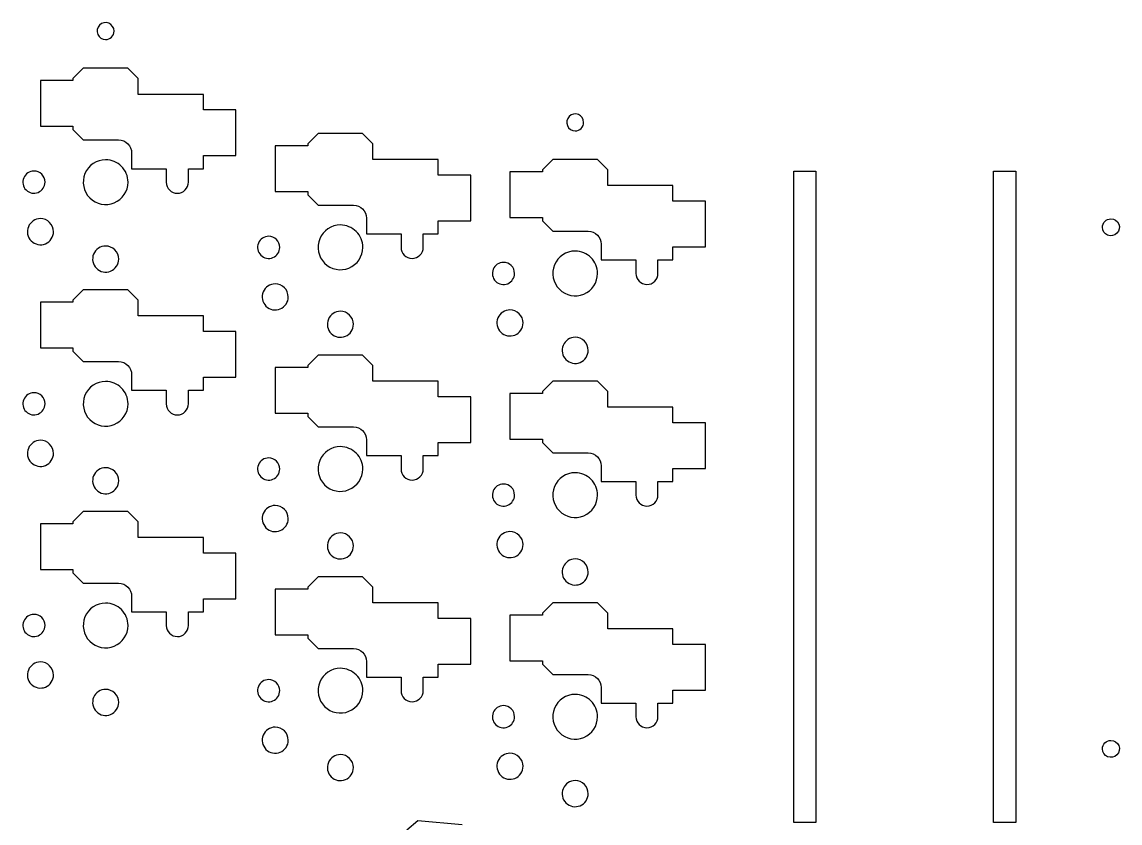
# Model space of a CAD drawing. Header units: millimetres. Extents: x 1 to 145, y 8 to 100.
# Drawn here: x 60.9 to 145.1, y 39 to 100.5 of the extents above; entities that cross this region are included whole.
import ezdxf

# ---------------------------------------------------------------- set-up
doc = ezdxf.new("R2010")
doc.units = ezdxf.units.MM
doc.layers.add('Layer_1', color=7, linetype='CONTINUOUS')

msp = doc.modelspace()

# ---------------------------------------------------------------- linework, layer by layer
at = {"layer": 'Layer_1', "color": 7}
for p, q in [((67.952018, 99.76048), (67.952018, 99.76048)), ((65.593492, 96.910387), (64.800776, 96.117677)), ((69.007754, 96.910387), (65.593492, 96.910387)), ((69.80047, 96.117677), (69.007754, 96.910387)), ((64.800776, 96.117677), (64.800776, 95.959027)), ((69.80047, 94.910507), (69.80047, 96.117677)), ((64.800776, 95.959027), (62.30067, 95.959027)), ((62.30067, 95.959027), (62.30067, 92.459497)), ((74.800682, 94.910507), (69.80047, 94.910507)), ((74.800682, 93.709037), (74.800682, 94.910507)), ((77.300788, 93.709037), (74.800682, 93.709037)), ((77.300788, 90.208987), (77.300788, 93.709037)), ((103.957099, 92.76051), (103.957099, 92.76051)), ((62.30067, 92.459497), (64.800776, 92.459497)), ((64.800776, 92.459497), (64.800776, 92.203187)), ((64.800776, 92.203187), (65.593492, 91.410467)), ((83.593492, 91.910387), (82.800776, 91.117677)), ((87.007754, 91.910387), (83.593492, 91.910387)), ((87.80047, 91.117677), (87.007754, 91.910387)), ((65.593492, 91.410467), (68.30082, 91.410467)), ((82.800776, 90.959027), (80.30067, 90.959027)), ((80.30067, 90.959027), (80.30067, 87.459497)), ((82.800776, 91.117677), (82.800776, 90.959027)), ((87.80047, 89.910507), (87.80047, 91.117677)), ((69.300759, 90.408457), (69.300759, 89.209047)), ((74.800682, 89.209047), (74.800682, 90.208987)), ((74.800682, 90.208987), (77.300788, 90.208987)), ((67.307298, 89.889927), (67.307298, 89.889927)), ((92.800682, 89.910507), (87.80047, 89.910507)), ((92.800682, 88.709037), (92.800682, 89.910507)), ((101.593492, 89.910387), (100.800776, 89.117677)), ((105.007754, 89.910387), (101.593492, 89.910387)), ((105.80047, 89.117677), (105.007754, 89.910387)), ((61.807298, 89.024927), (61.807298, 89.024927)), ((69.300759, 89.209047), (71.957445, 89.209047)), ((71.957445, 89.209047), (71.957445, 88.175007)), ((73.657083, 88.196707), (73.657083, 89.209047)), ((73.657083, 89.209047), (74.800682, 89.209047)), ((95.300788, 88.709037), (92.800682, 88.709037)), ((95.300788, 85.208987), (95.300788, 88.709037)), ((100.800776, 88.959027), (98.30067, 88.959027)), ((98.30067, 88.959027), (98.30067, 85.459497)), ((100.800776, 89.117677), (100.800776, 88.959027)), ((105.80047, 87.910507), (105.80047, 89.117677)), ((120.0681, 89.01848), (121.768104, 89.01848)), ((120.0681, 39.058481), (120.0681, 89.01848)), ((121.768104, 89.01848), (121.768104, 39.058481)), ((135.38409, 89.01848), (137.084094, 89.01848)), ((135.38409, 39.058481), (135.38409, 89.01848)), ((137.084094, 89.01848), (137.084094, 39.058481)), ((73.657083, 88.196197), (73.657083, 88.196707)), ((73.657083, 88.195677), (73.657083, 88.196197)), ((73.657083, 88.195157), (73.657083, 88.195677)), ((73.657083, 88.194647), (73.657083, 88.195157)), ((73.657083, 88.194127), (73.657083, 88.194647)), ((73.657083, 88.193607), (73.657083, 88.194127)), ((73.657083, 88.193097), (73.657083, 88.193607)), ((73.657083, 88.192577), (73.657083, 88.193097)), ((73.657083, 88.192057), (73.657083, 88.192577)), ((73.657083, 88.191537), (73.657083, 88.192057)), ((73.657083, 88.191027), (73.657083, 88.191537)), ((73.657083, 88.190507), (73.657083, 88.191027)), ((73.657083, 88.189987), (73.657083, 88.190507)), ((73.657083, 88.189477), (73.657083, 88.189987)), ((73.657083, 88.188957), (73.657083, 88.189477)), ((73.657083, 88.188437), (73.657083, 88.188957)), ((73.657083, 88.187927), (73.657083, 88.188437)), ((73.657083, 88.187407), (73.657083, 88.187927)), ((73.657083, 88.186887), (73.657083, 88.187407)), ((73.657083, 88.186377), (73.657083, 88.186887)), ((73.657083, 88.185857), (73.657083, 88.186377)), ((73.657083, 88.185337), (73.657083, 88.185857)), ((73.657083, 88.184827), (73.657083, 88.185337)), ((73.657083, 88.184307), (73.657083, 88.184827)), ((73.657083, 88.183787), (73.657083, 88.184307)), ((73.657083, 88.183277), (73.657083, 88.183787)), ((73.657083, 88.182757), (73.657083, 88.183277)), ((73.657083, 88.182237), (73.657083, 88.182757)), ((73.657083, 88.181727), (73.657083, 88.182237)), ((73.657083, 88.181207), (73.657083, 88.181727)), ((73.657083, 88.180687), (73.657083, 88.181207)), ((73.657083, 88.180177), (73.657083, 88.180687)), ((73.657083, 88.179657), (73.657083, 88.180177)), ((73.657083, 88.179137), (73.657083, 88.179657)), ((73.657083, 88.178627), (73.657083, 88.179137)), ((73.657083, 88.178107), (73.657083, 88.178627)), ((73.657083, 88.177587), (73.657083, 88.178107)), ((73.657083, 88.177077), (73.657083, 88.177587)), ((73.657083, 88.176557), (73.657083, 88.177077)), ((73.657083, 88.176037), (73.657083, 88.176557)), ((73.657083, 88.175527), (73.657083, 88.176037)), ((73.657083, 88.175007), (73.657083, 88.175527)), ((110.800682, 87.910507), (105.80047, 87.910507)), ((110.800682, 86.709037), (110.800682, 87.910507)), ((80.30067, 87.459497), (82.800776, 87.459497)), ((82.800776, 87.459497), (82.800776, 87.203187)), ((82.800776, 87.203187), (83.593492, 86.410467)), ((83.593492, 86.410467), (86.30082, 86.410467)), ((113.300788, 86.709037), (110.800682, 86.709037)), ((113.300788, 83.208987), (113.300788, 86.709037)), ((62.307298, 85.374927), (62.307298, 85.374927)), ((87.300759, 85.408457), (87.300759, 84.209047)), ((92.800682, 84.209047), (92.800682, 85.208987)), ((92.800682, 85.208987), (95.300788, 85.208987)), ((98.30067, 85.459497), (100.800776, 85.459497)), ((100.800776, 85.459497), (100.800776, 85.203187)), ((100.800776, 85.203187), (101.593492, 84.410467)), ((144.382016, 85.3605), (144.382016, 85.3605)), ((85.307298, 84.889927), (85.307298, 84.889927)), ((87.300759, 84.209047), (89.957445, 84.209047)), ((89.957445, 84.209047), (89.957445, 83.175007)), ((91.657083, 83.196707), (91.657083, 84.209047)), ((91.657083, 84.209047), (92.800682, 84.209047)), ((101.593492, 84.410467), (104.30082, 84.410467)), ((79.807298, 84.024927), (79.807298, 84.024927)), ((105.300759, 83.408457), (105.300759, 82.209047)), ((67.307298, 83.274937), (67.307298, 83.274937)), ((91.657083, 83.196197), (91.657083, 83.196707)), ((91.657083, 83.195677), (91.657083, 83.196197)), ((91.657083, 83.195157), (91.657083, 83.195677)), ((91.657083, 83.194647), (91.657083, 83.195157)), ((91.657083, 83.194127), (91.657083, 83.194647)), ((91.657083, 83.193607), (91.657083, 83.194127)), ((91.657083, 83.193097), (91.657083, 83.193607)), ((91.657083, 83.192577), (91.657083, 83.193097)), ((91.657083, 83.192057), (91.657083, 83.192577)), ((91.657083, 83.191537), (91.657083, 83.192057)), ((91.657083, 83.191027), (91.657083, 83.191537)), ((91.657083, 83.190507), (91.657083, 83.191027)), ((91.657083, 83.189987), (91.657083, 83.190507)), ((91.657083, 83.189477), (91.657083, 83.189987)), ((91.657083, 83.188957), (91.657083, 83.189477)), ((91.657083, 83.188437), (91.657083, 83.188957)), ((91.657083, 83.187927), (91.657083, 83.188437)), ((91.657083, 83.187407), (91.657083, 83.187927)), ((91.657083, 83.186887), (91.657083, 83.187407)), ((91.657083, 83.186377), (91.657083, 83.186887)), ((91.657083, 83.185857), (91.657083, 83.186377)), ((91.657083, 83.185337), (91.657083, 83.185857)), ((91.657083, 83.184827), (91.657083, 83.185337)), ((91.657083, 83.184307), (91.657083, 83.184827)), ((91.657083, 83.183787), (91.657083, 83.184307)), ((91.657083, 83.183277), (91.657083, 83.183787)), ((91.657083, 83.182757), (91.657083, 83.183277)), ((91.657083, 83.182237), (91.657083, 83.182757)), ((91.657083, 83.181727), (91.657083, 83.182237)), ((91.657083, 83.181207), (91.657083, 83.181727)), ((91.657083, 83.180687), (91.657083, 83.181207)), ((91.657083, 83.180177), (91.657083, 83.180687)), ((91.657083, 83.179657), (91.657083, 83.180177)), ((91.657083, 83.179137), (91.657083, 83.179657)), ((91.657083, 83.178627), (91.657083, 83.179137)), ((91.657083, 83.178107), (91.657083, 83.178627)), ((91.657083, 83.177587), (91.657083, 83.178107)), ((91.657083, 83.177077), (91.657083, 83.177587)), ((91.657083, 83.176557), (91.657083, 83.177077)), ((91.657083, 83.176037), (91.657083, 83.176557)), ((91.657083, 83.175527), (91.657083, 83.176037)), ((91.657083, 83.175007), (91.657083, 83.175527)), ((103.307298, 82.889927), (103.307298, 82.889927)), ((110.800682, 82.209047), (110.800682, 83.208987)), ((110.800682, 83.208987), (113.300788, 83.208987)), ((97.807298, 82.024927), (97.807298, 82.024927)), ((105.300759, 82.209047), (107.957445, 82.209047)), ((107.957445, 82.209047), (107.957445, 81.175007)), ((109.657083, 81.196707), (109.657083, 82.209047)), ((109.657083, 82.209047), (110.800682, 82.209047)), ((109.657083, 81.196197), (109.657083, 81.196707)), ((109.657083, 81.195677), (109.657083, 81.196197)), ((109.657083, 81.195157), (109.657083, 81.195677)), ((109.657083, 81.194647), (109.657083, 81.195157)), ((109.657083, 81.194127), (109.657083, 81.194647)), ((109.657083, 81.193607), (109.657083, 81.194127)), ((109.657083, 81.193097), (109.657083, 81.193607)), ((109.657083, 81.192577), (109.657083, 81.193097)), ((109.657083, 81.192057), (109.657083, 81.192577)), ((109.657083, 81.191537), (109.657083, 81.192057)), ((109.657083, 81.191027), (109.657083, 81.191537)), ((109.657083, 81.190507), (109.657083, 81.191027)), ((109.657083, 81.189987), (109.657083, 81.190507)), ((109.657083, 81.189477), (109.657083, 81.189987)), ((109.657083, 81.188957), (109.657083, 81.189477)), ((109.657083, 81.188437), (109.657083, 81.188957)), ((109.657083, 81.187927), (109.657083, 81.188437)), ((109.657083, 81.187407), (109.657083, 81.187927)), ((109.657083, 81.186887), (109.657083, 81.187407)), ((109.657083, 81.186377), (109.657083, 81.186887)), ((109.657083, 81.185857), (109.657083, 81.186377)), ((109.657083, 81.185337), (109.657083, 81.185857)), ((109.657083, 81.184827), (109.657083, 81.185337)), ((109.657083, 81.184307), (109.657083, 81.184827)), ((109.657083, 81.183787), (109.657083, 81.184307)), ((109.657083, 81.183277), (109.657083, 81.183787)), ((109.657083, 81.182757), (109.657083, 81.183277)), ((109.657083, 81.182237), (109.657083, 81.182757)), ((109.657083, 81.181727), (109.657083, 81.182237)), ((109.657083, 81.181207), (109.657083, 81.181727)), ((109.657083, 81.180687), (109.657083, 81.181207)), ((109.657083, 81.180177), (109.657083, 81.180687)), ((109.657083, 81.179657), (109.657083, 81.180177)), ((109.657083, 81.179137), (109.657083, 81.179657)), ((109.657083, 81.178627), (109.657083, 81.179137)), ((109.657083, 81.178107), (109.657083, 81.178627)), ((109.657083, 81.177587), (109.657083, 81.178107)), ((109.657083, 81.177077), (109.657083, 81.177587)), ((109.657083, 81.176557), (109.657083, 81.177077)), ((109.657083, 81.176037), (109.657083, 81.176557)), ((109.657083, 81.175527), (109.657083, 81.176037)), ((109.657083, 81.175007), (109.657083, 81.175527)), ((80.307298, 80.374927), (80.307298, 80.374927)), ((65.593492, 79.910387), (64.800776, 79.117677)), ((69.007754, 79.910387), (65.593492, 79.910387)), ((69.80047, 79.117677), (69.007754, 79.910387)), ((64.800776, 78.959027), (62.30067, 78.959027)), ((62.30067, 78.959027), (62.30067, 75.459497)), ((64.800776, 79.117677), (64.800776, 78.959027)), ((69.80047, 77.910507), (69.80047, 79.117677)), ((98.307298, 78.374927), (98.307298, 78.374927)), ((74.800682, 77.910507), (69.80047, 77.910507)), ((74.800682, 76.709037), (74.800682, 77.910507)), ((85.307298, 78.274937), (85.307298, 78.274937)), ((77.300788, 76.709037), (74.800682, 76.709037)), ((77.300788, 73.208987), (77.300788, 76.709037)), ((103.307298, 76.274937), (103.307298, 76.274937)), ((62.30067, 75.459497), (64.800776, 75.459497)), ((64.800776, 75.459497), (64.800776, 75.203187)), ((64.800776, 75.203187), (65.593492, 74.410467)), ((65.593492, 74.410467), (68.30082, 74.410467)), ((83.593492, 74.910387), (82.800776, 74.117677)), ((82.800776, 74.117677), (82.800776, 73.959027)), ((87.007754, 74.910387), (83.593492, 74.910387)), ((87.80047, 74.117677), (87.007754, 74.910387)), ((87.80047, 72.910507), (87.80047, 74.117677)), ((69.300759, 73.408457), (69.300759, 72.209047)), ((82.800776, 73.959027), (80.30067, 73.959027)), ((80.30067, 73.959027), (80.30067, 70.459497)), ((67.307298, 72.889927), (67.307298, 72.889927)), ((74.800682, 72.209047), (74.800682, 73.208987)), ((74.800682, 73.208987), (77.300788, 73.208987)), ((92.800682, 72.910507), (87.80047, 72.910507)), ((92.800682, 71.709037), (92.800682, 72.910507)), ((101.593492, 72.910387), (100.800776, 72.117677)), ((105.007754, 72.910387), (101.593492, 72.910387)), ((105.80047, 72.117677), (105.007754, 72.910387)), ((61.807298, 72.024927), (61.807298, 72.024927)), ((69.300759, 72.209047), (71.957445, 72.209047)), ((71.957445, 72.209047), (71.957445, 71.175007)), ((73.657083, 71.196707), (73.657083, 72.209047)), ((73.657083, 72.209047), (74.800682, 72.209047)), ((95.300788, 71.709037), (92.800682, 71.709037)), ((95.300788, 68.208987), (95.300788, 71.709037)), ((100.800776, 71.959027), (98.30067, 71.959027)), ((98.30067, 71.959027), (98.30067, 68.459497)), ((100.800776, 72.117677), (100.800776, 71.959027)), ((105.80047, 70.910507), (105.80047, 72.117677)), ((73.657083, 71.196197), (73.657083, 71.196707)), ((73.657083, 71.195677), (73.657083, 71.196197)), ((73.657083, 71.195157), (73.657083, 71.195677)), ((73.657083, 71.194647), (73.657083, 71.195157)), ((73.657083, 71.194127), (73.657083, 71.194647)), ((73.657083, 71.193607), (73.657083, 71.194127)), ((73.657083, 71.193097), (73.657083, 71.193607)), ((73.657083, 71.192577), (73.657083, 71.193097)), ((73.657083, 71.192057), (73.657083, 71.192577)), ((73.657083, 71.191537), (73.657083, 71.192057)), ((73.657083, 71.191027), (73.657083, 71.191537)), ((73.657083, 71.190507), (73.657083, 71.191027)), ((73.657083, 71.189987), (73.657083, 71.190507)), ((73.657083, 71.189477), (73.657083, 71.189987)), ((73.657083, 71.188957), (73.657083, 71.189477)), ((73.657083, 71.188437), (73.657083, 71.188957)), ((73.657083, 71.187927), (73.657083, 71.188437)), ((73.657083, 71.187407), (73.657083, 71.187927)), ((73.657083, 71.186887), (73.657083, 71.187407)), ((73.657083, 71.186377), (73.657083, 71.186887)), ((73.657083, 71.185857), (73.657083, 71.186377)), ((73.657083, 71.185337), (73.657083, 71.185857)), ((73.657083, 71.184827), (73.657083, 71.185337)), ((73.657083, 71.184307), (73.657083, 71.184827)), ((73.657083, 71.183787), (73.657083, 71.184307)), ((73.657083, 71.183277), (73.657083, 71.183787)), ((73.657083, 71.182757), (73.657083, 71.183277)), ((73.657083, 71.182237), (73.657083, 71.182757)), ((73.657083, 71.181727), (73.657083, 71.182237)), ((73.657083, 71.181207), (73.657083, 71.181727)), ((73.657083, 71.180687), (73.657083, 71.181207)), ((73.657083, 71.180177), (73.657083, 71.180687)), ((73.657083, 71.179657), (73.657083, 71.180177)), ((73.657083, 71.179137), (73.657083, 71.179657)), ((73.657083, 71.178627), (73.657083, 71.179137)), ((73.657083, 71.178107), (73.657083, 71.178627)), ((73.657083, 71.177587), (73.657083, 71.178107)), ((73.657083, 71.177077), (73.657083, 71.177587)), ((73.657083, 71.176557), (73.657083, 71.177077)), ((73.657083, 71.176037), (73.657083, 71.176557)), ((73.657083, 71.175527), (73.657083, 71.176037)), ((73.657083, 71.175007), (73.657083, 71.175527)), ((110.800682, 70.910507), (105.80047, 70.910507)), ((110.800682, 69.709037), (110.800682, 70.910507)), ((80.30067, 70.459497), (82.800776, 70.459497)), ((82.800776, 70.459497), (82.800776, 70.203187)), ((82.800776, 70.203187), (83.593492, 69.410467)), ((83.593492, 69.410467), (86.30082, 69.410467)), ((113.300788, 69.709037), (110.800682, 69.709037)), ((113.300788, 66.208987), (113.300788, 69.709037)), ((62.307298, 68.374927), (62.307298, 68.374927)), ((87.300759, 68.408457), (87.300759, 67.209047)), ((92.800682, 67.209047), (92.800682, 68.208987)), ((92.800682, 68.208987), (95.300788, 68.208987)), ((98.30067, 68.459497), (100.800776, 68.459497)), ((100.800776, 68.459497), (100.800776, 68.203187)), ((100.800776, 68.203187), (101.593492, 67.410467)), ((85.307298, 67.889927), (85.307298, 67.889927)), ((101.593492, 67.410467), (104.30082, 67.410467)), ((79.807298, 67.024927), (79.807298, 67.024927)), ((87.300759, 67.209047), (89.957445, 67.209047)), ((89.957445, 67.209047), (89.957445, 66.175007)), ((91.657083, 66.196707), (91.657083, 67.209047)), ((91.657083, 67.209047), (92.800682, 67.209047)), ((67.307298, 66.274937), (67.307298, 66.274937)), ((91.657083, 66.196197), (91.657083, 66.196707)), ((91.657083, 66.195677), (91.657083, 66.196197)), ((91.657083, 66.195157), (91.657083, 66.195677)), ((91.657083, 66.194647), (91.657083, 66.195157)), ((91.657083, 66.194127), (91.657083, 66.194647)), ((91.657083, 66.193607), (91.657083, 66.194127)), ((91.657083, 66.193097), (91.657083, 66.193607)), ((91.657083, 66.192577), (91.657083, 66.193097)), ((91.657083, 66.192057), (91.657083, 66.192577)), ((91.657083, 66.191537), (91.657083, 66.192057)), ((91.657083, 66.191027), (91.657083, 66.191537)), ((91.657083, 66.190507), (91.657083, 66.191027)), ((91.657083, 66.189987), (91.657083, 66.190507)), ((91.657083, 66.189477), (91.657083, 66.189987)), ((91.657083, 66.188957), (91.657083, 66.189477)), ((91.657083, 66.188437), (91.657083, 66.188957)), ((91.657083, 66.187927), (91.657083, 66.188437)), ((91.657083, 66.187407), (91.657083, 66.187927)), ((91.657083, 66.186887), (91.657083, 66.187407)), ((91.657083, 66.186377), (91.657083, 66.186887)), ((91.657083, 66.185857), (91.657083, 66.186377)), ((91.657083, 66.185337), (91.657083, 66.185857)), ((91.657083, 66.184827), (91.657083, 66.185337)), ((91.657083, 66.184307), (91.657083, 66.184827)), ((91.657083, 66.183787), (91.657083, 66.184307)), ((91.657083, 66.183277), (91.657083, 66.183787)), ((91.657083, 66.182757), (91.657083, 66.183277)), ((91.657083, 66.182237), (91.657083, 66.182757)), ((91.657083, 66.181727), (91.657083, 66.182237)), ((91.657083, 66.181207), (91.657083, 66.181727)), ((91.657083, 66.180687), (91.657083, 66.181207)), ((91.657083, 66.180177), (91.657083, 66.180687)), ((91.657083, 66.179657), (91.657083, 66.180177)), ((91.657083, 66.179137), (91.657083, 66.179657)), ((91.657083, 66.178627), (91.657083, 66.179137)), ((91.657083, 66.178107), (91.657083, 66.178627)), ((91.657083, 66.177587), (91.657083, 66.178107)), ((91.657083, 66.177077), (91.657083, 66.177587)), ((91.657083, 66.176557), (91.657083, 66.177077)), ((91.657083, 66.176037), (91.657083, 66.176557)), ((91.657083, 66.175527), (91.657083, 66.176037)), ((91.657083, 66.175007), (91.657083, 66.175527)), ((103.307298, 65.889927), (103.307298, 65.889927)), ((105.300759, 66.408457), (105.300759, 65.209047)), ((110.800682, 65.209047), (110.800682, 66.208987)), ((110.800682, 66.208987), (113.300788, 66.208987)), ((97.807298, 65.024927), (97.807298, 65.024927)), ((105.300759, 65.209047), (107.957445, 65.209047)), ((107.957445, 65.209047), (107.957445, 64.175007)), ((109.657083, 64.196707), (109.657083, 65.209047)), ((109.657083, 65.209047), (110.800682, 65.209047)), ((109.657083, 64.196197), (109.657083, 64.196707)), ((109.657083, 64.195677), (109.657083, 64.196197)), ((109.657083, 64.195157), (109.657083, 64.195677)), ((109.657083, 64.194647), (109.657083, 64.195157)), ((109.657083, 64.194127), (109.657083, 64.194647)), ((109.657083, 64.193607), (109.657083, 64.194127)), ((109.657083, 64.193097), (109.657083, 64.193607)), ((109.657083, 64.192577), (109.657083, 64.193097)), ((109.657083, 64.192057), (109.657083, 64.192577)), ((109.657083, 64.191537), (109.657083, 64.192057)), ((109.657083, 64.191027), (109.657083, 64.191537)), ((109.657083, 64.190507), (109.657083, 64.191027)), ((109.657083, 64.189987), (109.657083, 64.190507)), ((109.657083, 64.189477), (109.657083, 64.189987)), ((109.657083, 64.188957), (109.657083, 64.189477)), ((109.657083, 64.188437), (109.657083, 64.188957)), ((109.657083, 64.187927), (109.657083, 64.188437)), ((109.657083, 64.187407), (109.657083, 64.187927)), ((109.657083, 64.186887), (109.657083, 64.187407)), ((109.657083, 64.186377), (109.657083, 64.186887)), ((109.657083, 64.185857), (109.657083, 64.186377)), ((109.657083, 64.185337), (109.657083, 64.185857)), ((109.657083, 64.184827), (109.657083, 64.185337)), ((109.657083, 64.184307), (109.657083, 64.184827)), ((109.657083, 64.183787), (109.657083, 64.184307)), ((109.657083, 64.183277), (109.657083, 64.183787)), ((109.657083, 64.182757), (109.657083, 64.183277)), ((109.657083, 64.182237), (109.657083, 64.182757)), ((109.657083, 64.181727), (109.657083, 64.182237)), ((109.657083, 64.181207), (109.657083, 64.181727)), ((109.657083, 64.180687), (109.657083, 64.181207)), ((109.657083, 64.180177), (109.657083, 64.180687)), ((109.657083, 64.179657), (109.657083, 64.180177)), ((109.657083, 64.179137), (109.657083, 64.179657)), ((109.657083, 64.178627), (109.657083, 64.179137)), ((109.657083, 64.178107), (109.657083, 64.178627)), ((109.657083, 64.177587), (109.657083, 64.178107)), ((109.657083, 64.177077), (109.657083, 64.177587)), ((109.657083, 64.176557), (109.657083, 64.177077)), ((109.657083, 64.176037), (109.657083, 64.176557)), ((109.657083, 64.175527), (109.657083, 64.176037)), ((109.657083, 64.175007), (109.657083, 64.175527)), ((80.307298, 63.374927), (80.307298, 63.374927)), ((65.593492, 62.910387), (64.800776, 62.117677)), ((69.007754, 62.910387), (65.593492, 62.910387)), ((69.80047, 62.117677), (69.007754, 62.910387)), ((64.800776, 61.959027), (62.30067, 61.959027)), ((62.30067, 61.959027), (62.30067, 58.459497)), ((64.800776, 62.117677), (64.800776, 61.959027)), ((69.80047, 60.910507), (69.80047, 62.117677)), ((74.800682, 60.910507), (69.80047, 60.910507)), ((74.800682, 59.709037), (74.800682, 60.910507)), ((85.307298, 61.274937), (85.307298, 61.274937)), ((98.307298, 61.374927), (98.307298, 61.374927)), ((77.300788, 59.709037), (74.800682, 59.709037)), ((77.300788, 56.208987), (77.300788, 59.709037)), ((103.307298, 59.274937), (103.307298, 59.274937)), ((62.30067, 58.459497), (64.800776, 58.459497)), ((64.800776, 58.459497), (64.800776, 58.203187)), ((64.800776, 58.203187), (65.593492, 57.410467)), ((65.593492, 57.410467), (68.30082, 57.410467)), ((83.593492, 57.910387), (82.800776, 57.117677)), ((87.007754, 57.910387), (83.593492, 57.910387)), ((87.80047, 57.117677), (87.007754, 57.910387)), ((82.800776, 56.959027), (80.30067, 56.959027)), ((80.30067, 56.959027), (80.30067, 53.459497)), ((82.800776, 57.117677), (82.800776, 56.959027)), ((87.80047, 55.910507), (87.80047, 57.117677)), ((67.307298, 55.889927), (67.307298, 55.889927)), ((69.300759, 56.408457), (69.300759, 55.209047)), ((74.800682, 55.209047), (74.800682, 56.208987)), ((74.800682, 56.208987), (77.300788, 56.208987)), ((92.800682, 55.910507), (87.80047, 55.910507)), ((92.800682, 54.709037), (92.800682, 55.910507)), ((101.593492, 55.910387), (100.800776, 55.117677)), ((105.007754, 55.910387), (101.593492, 55.910387)), ((105.80047, 55.117677), (105.007754, 55.910387)), ((61.807298, 55.024927), (61.807298, 55.024927)), ((69.300759, 55.209047), (71.957445, 55.209047)), ((71.957445, 55.209047), (71.957445, 54.175007)), ((73.657083, 54.196707), (73.657083, 55.209047)), ((73.657083, 55.209047), (74.800682, 55.209047)), ((100.800776, 54.959027), (98.30067, 54.959027)), ((98.30067, 54.959027), (98.30067, 51.459497)), ((100.800776, 55.117677), (100.800776, 54.959027)), ((105.80047, 53.910507), (105.80047, 55.117677)), ((73.657083, 54.196197), (73.657083, 54.196707)), ((73.657083, 54.195677), (73.657083, 54.196197)), ((73.657083, 54.195157), (73.657083, 54.195677)), ((73.657083, 54.194647), (73.657083, 54.195157)), ((73.657083, 54.194127), (73.657083, 54.194647)), ((73.657083, 54.193607), (73.657083, 54.194127)), ((73.657083, 54.193097), (73.657083, 54.193607)), ((73.657083, 54.192577), (73.657083, 54.193097)), ((73.657083, 54.192057), (73.657083, 54.192577)), ((73.657083, 54.191537), (73.657083, 54.192057)), ((73.657083, 54.191027), (73.657083, 54.191537)), ((73.657083, 54.190507), (73.657083, 54.191027)), ((73.657083, 54.189987), (73.657083, 54.190507)), ((73.657083, 54.189477), (73.657083, 54.189987)), ((73.657083, 54.188957), (73.657083, 54.189477)), ((73.657083, 54.188437), (73.657083, 54.188957)), ((73.657083, 54.187927), (73.657083, 54.188437)), ((73.657083, 54.187407), (73.657083, 54.187927)), ((73.657083, 54.186887), (73.657083, 54.187407)), ((73.657083, 54.186377), (73.657083, 54.186887)), ((73.657083, 54.185857), (73.657083, 54.186377)), ((73.657083, 54.185337), (73.657083, 54.185857)), ((73.657083, 54.184827), (73.657083, 54.185337)), ((73.657083, 54.184307), (73.657083, 54.184827)), ((73.657083, 54.183787), (73.657083, 54.184307)), ((73.657083, 54.183277), (73.657083, 54.183787)), ((73.657083, 54.182757), (73.657083, 54.183277)), ((73.657083, 54.182237), (73.657083, 54.182757)), ((73.657083, 54.181727), (73.657083, 54.182237)), ((73.657083, 54.181207), (73.657083, 54.181727)), ((73.657083, 54.180687), (73.657083, 54.181207)), ((73.657083, 54.180177), (73.657083, 54.180687)), ((73.657083, 54.179657), (73.657083, 54.180177)), ((73.657083, 54.179137), (73.657083, 54.179657)), ((73.657083, 54.178627), (73.657083, 54.179137)), ((73.657083, 54.178107), (73.657083, 54.178627)), ((73.657083, 54.177587), (73.657083, 54.178107)), ((73.657083, 54.177077), (73.657083, 54.177587)), ((73.657083, 54.176557), (73.657083, 54.177077)), ((73.657083, 54.176037), (73.657083, 54.176557)), ((73.657083, 54.175527), (73.657083, 54.176037)), ((73.657083, 54.175007), (73.657083, 54.175527)), ((95.300788, 54.709037), (92.800682, 54.709037)), ((95.300788, 51.208987), (95.300788, 54.709037)), ((110.800682, 53.910507), (105.80047, 53.910507)), ((110.800682, 52.709037), (110.800682, 53.910507)), ((80.30067, 53.459497), (82.800776, 53.459497)), ((82.800776, 53.459497), (82.800776, 53.203187)), ((82.800776, 53.203187), (83.593492, 52.410467)), ((83.593492, 52.410467), (86.30082, 52.410467)), ((113.300788, 52.709037), (110.800682, 52.709037)), ((113.300788, 49.208987), (113.300788, 52.709037)), ((62.307298, 51.374927), (62.307298, 51.374927)), ((87.300759, 51.408457), (87.300759, 50.209047)), ((98.30067, 51.459497), (100.800776, 51.459497)), ((100.800776, 51.459497), (100.800776, 51.203187)), ((85.307298, 50.889927), (85.307298, 50.889927)), ((92.800682, 50.209047), (92.800682, 51.208987)), ((92.800682, 51.208987), (95.300788, 51.208987)), ((100.800776, 51.203187), (101.593492, 50.410467)), ((79.807298, 50.024927), (79.807298, 50.024927)), ((87.300759, 50.209047), (89.957445, 50.209047)), ((89.957445, 50.209047), (89.957445, 49.175007)), ((91.657083, 49.196707), (91.657083, 50.209047)), ((91.657083, 50.209047), (92.800682, 50.209047)), ((101.593492, 50.410467), (104.30082, 50.410467)), ((67.307298, 49.274937), (67.307298, 49.274937)), ((91.657083, 49.196197), (91.657083, 49.196707)), ((91.657083, 49.195677), (91.657083, 49.196197)), ((91.657083, 49.195157), (91.657083, 49.195677)), ((91.657083, 49.194647), (91.657083, 49.195157)), ((91.657083, 49.194127), (91.657083, 49.194647)), ((91.657083, 49.193607), (91.657083, 49.194127)), ((91.657083, 49.193097), (91.657083, 49.193607)), ((91.657083, 49.192577), (91.657083, 49.193097)), ((91.657083, 49.192057), (91.657083, 49.192577)), ((91.657083, 49.191537), (91.657083, 49.192057)), ((91.657083, 49.191027), (91.657083, 49.191537)), ((91.657083, 49.190507), (91.657083, 49.191027)), ((91.657083, 49.189987), (91.657083, 49.190507)), ((91.657083, 49.189477), (91.657083, 49.189987)), ((91.657083, 49.188957), (91.657083, 49.189477)), ((91.657083, 49.188437), (91.657083, 49.188957)), ((91.657083, 49.187927), (91.657083, 49.188437)), ((91.657083, 49.187407), (91.657083, 49.187927)), ((91.657083, 49.186887), (91.657083, 49.187407)), ((91.657083, 49.186377), (91.657083, 49.186887)), ((91.657083, 49.185857), (91.657083, 49.186377)), ((91.657083, 49.185337), (91.657083, 49.185857)), ((91.657083, 49.184827), (91.657083, 49.185337)), ((91.657083, 49.184307), (91.657083, 49.184827)), ((91.657083, 49.183787), (91.657083, 49.184307)), ((91.657083, 49.183277), (91.657083, 49.183787)), ((91.657083, 49.182757), (91.657083, 49.183277)), ((91.657083, 49.182237), (91.657083, 49.182757)), ((91.657083, 49.181727), (91.657083, 49.182237)), ((91.657083, 49.181207), (91.657083, 49.181727)), ((91.657083, 49.180687), (91.657083, 49.181207)), ((91.657083, 49.180177), (91.657083, 49.180687)), ((91.657083, 49.179657), (91.657083, 49.180177)), ((91.657083, 49.179137), (91.657083, 49.179657)), ((91.657083, 49.178627), (91.657083, 49.179137)), ((91.657083, 49.178107), (91.657083, 49.178627)), ((91.657083, 49.177587), (91.657083, 49.178107)), ((91.657083, 49.177077), (91.657083, 49.177587)), ((91.657083, 49.176557), (91.657083, 49.177077)), ((91.657083, 49.176037), (91.657083, 49.176557)), ((91.657083, 49.175527), (91.657083, 49.176037)), ((91.657083, 49.175007), (91.657083, 49.175527)), ((103.307298, 48.889927), (103.307298, 48.889927)), ((105.300759, 49.408457), (105.300759, 48.209047)), ((110.800682, 48.209047), (110.800682, 49.208987)), ((110.800682, 49.208987), (113.300788, 49.208987)), ((97.807298, 48.024927), (97.807298, 48.024927)), ((105.300759, 48.209047), (107.957445, 48.209047)), ((107.957445, 48.209047), (107.957445, 47.175007)), ((109.657083, 47.196707), (109.657083, 48.209047)), ((109.657083, 48.209047), (110.800682, 48.209047)), ((109.657083, 47.196197), (109.657083, 47.196707)), ((109.657083, 47.195677), (109.657083, 47.196197)), ((109.657083, 47.195157), (109.657083, 47.195677)), ((109.657083, 47.194647), (109.657083, 47.195157)), ((109.657083, 47.194127), (109.657083, 47.194647)), ((109.657083, 47.193607), (109.657083, 47.194127)), ((109.657083, 47.193097), (109.657083, 47.193607)), ((109.657083, 47.192577), (109.657083, 47.193097)), ((109.657083, 47.192057), (109.657083, 47.192577)), ((109.657083, 47.191537), (109.657083, 47.192057)), ((109.657083, 47.191027), (109.657083, 47.191537)), ((109.657083, 47.190507), (109.657083, 47.191027)), ((109.657083, 47.189987), (109.657083, 47.190507)), ((109.657083, 47.189477), (109.657083, 47.189987)), ((109.657083, 47.188957), (109.657083, 47.189477)), ((109.657083, 47.188437), (109.657083, 47.188957)), ((109.657083, 47.187927), (109.657083, 47.188437)), ((109.657083, 47.187407), (109.657083, 47.187927)), ((109.657083, 47.186887), (109.657083, 47.187407)), ((109.657083, 47.186377), (109.657083, 47.186887)), ((109.657083, 47.185857), (109.657083, 47.186377)), ((109.657083, 47.185337), (109.657083, 47.185857)), ((109.657083, 47.184827), (109.657083, 47.185337)), ((109.657083, 47.184307), (109.657083, 47.184827)), ((109.657083, 47.183787), (109.657083, 47.184307)), ((109.657083, 47.183277), (109.657083, 47.183787)), ((109.657083, 47.182757), (109.657083, 47.183277)), ((109.657083, 47.182237), (109.657083, 47.182757)), ((109.657083, 47.181727), (109.657083, 47.182237)), ((109.657083, 47.181207), (109.657083, 47.181727)), ((109.657083, 47.180687), (109.657083, 47.181207)), ((109.657083, 47.180177), (109.657083, 47.180687)), ((109.657083, 47.179657), (109.657083, 47.180177)), ((109.657083, 47.179137), (109.657083, 47.179657)), ((109.657083, 47.178627), (109.657083, 47.179137)), ((109.657083, 47.178107), (109.657083, 47.178627)), ((109.657083, 47.177587), (109.657083, 47.178107)), ((109.657083, 47.177077), (109.657083, 47.177587)), ((109.657083, 47.176557), (109.657083, 47.177077)), ((109.657083, 47.176037), (109.657083, 47.176557)), ((109.657083, 47.175527), (109.657083, 47.176037)), ((109.657083, 47.175007), (109.657083, 47.175527)), ((80.307298, 46.374927), (80.307298, 46.374927)), ((144.382016, 45.36035), (144.382016, 45.36035)), ((85.307298, 44.274937), (85.307298, 44.274937)), ((98.307298, 44.374927), (98.307298, 44.374927)), ((103.307298, 42.274937), (103.307298, 42.274937)), ((91.252824, 39.194526), (90.394035, 38.473921)), ((94.654095, 38.896953), (91.252824, 39.194526)), ((121.768104, 39.058481), (120.0681, 39.058481)), ((137.084094, 39.058481), (135.38409, 39.058481))]:
    msp.add_line(p, q, dxfattribs=at)
for points in [[(66.842399, 100.220099), (66.6565, 100.034201), (66.600889, 99.754624), (66.701496, 99.511736)], [(67.550762, 100.361002), (67.307874, 100.461609), (67.028297, 100.405998), (66.842399, 100.220099)], [(67.952018, 99.76048), (67.952018, 100.02338), (67.793651, 100.260394), (67.550762, 100.361002)], [(66.701496, 99.511736), (66.802104, 99.268847), (67.039118, 99.11048), (67.302018, 99.11048)], [(67.761637, 99.300861), (67.883536, 99.422759), (67.952018, 99.588089), (67.952018, 99.76048)], [(67.302018, 99.11048), (67.474409, 99.11048), (67.639739, 99.178962), (67.761637, 99.300861)], [(103.555843, 93.361032), (103.312955, 93.461639), (103.033378, 93.406028), (102.84748, 93.220129)], [(102.84748, 93.220129), (102.661581, 93.034231), (102.60597, 92.754654), (102.706577, 92.511766)], [(103.957099, 92.76051), (103.957099, 93.02341), (103.798732, 93.260424), (103.555843, 93.361032)], [(103.766718, 92.300891), (103.888617, 92.422789), (103.957099, 92.588119), (103.957099, 92.76051)], [(102.706577, 92.511766), (102.807185, 92.268877), (103.044199, 92.11051), (103.307099, 92.11051)], [(103.307099, 92.11051), (103.47949, 92.11051), (103.64482, 92.178992), (103.766718, 92.300891)], [(68.30082, 91.410467), (68.859059, 91.410427), (69.300758, 90.966697), (69.300759, 90.408457)], [(67.307298, 89.889927), (66.613645, 89.889927), (65.988294, 89.472081), (65.722845, 88.831229)], [(68.519986, 89.387615), (68.198361, 89.70924), (67.762144, 89.889927), (67.307298, 89.889927)], [(69.022298, 88.174927), (69.022298, 88.629773), (68.841611, 89.06599), (68.519986, 89.387615)], [(61.022, 88.500208), (60.890437, 88.182585), (60.963159, 87.816985), (61.206257, 87.573886)], [(61.807298, 89.024927), (61.463505, 89.024927), (61.153564, 88.817831), (61.022, 88.500208)], [(62.408339, 88.775968), (62.248933, 88.935374), (62.032732, 89.024927), (61.807298, 89.024927)], [(62.657298, 88.174927), (62.657298, 88.400361), (62.567745, 88.616562), (62.408339, 88.775968)], [(65.722845, 88.831229), (65.457395, 88.190378), (65.604123, 87.452725), (66.09461, 86.962239)], [(61.206257, 87.573886), (61.449356, 87.330788), (61.814956, 87.258066), (62.132579, 87.389629)], [(62.132579, 87.389629), (62.450202, 87.521193), (62.657298, 87.831134), (62.657298, 88.174927)], [(67.9636, 86.590474), (68.604452, 86.855923), (69.022298, 87.481274), (69.022298, 88.174927)], [(71.957445, 88.175007), (71.957401, 87.705706), (72.337704, 87.32517), (72.807005, 87.324927)], [(72.807005, 87.324927), (73.032466, 87.324906), (73.248699, 87.414461), (73.408124, 87.573887)], [(73.408124, 87.573887), (73.56755, 87.733312), (73.657104, 87.949546), (73.657083, 88.175007)], [(66.09461, 86.962239), (66.585096, 86.471752), (67.322749, 86.325024), (67.9636, 86.590474)], [(86.30082, 86.410467), (86.859059, 86.410427), (87.300758, 85.966697), (87.300759, 85.408457)], [(62.307298, 85.374927), (61.902836, 85.374927), (61.538199, 85.131285), (61.383418, 84.75761)], [(63.014405, 85.082034), (62.826868, 85.26957), (62.572514, 85.374927), (62.307298, 85.374927)], [(63.307298, 84.374927), (63.307298, 84.640143), (63.201941, 84.894497), (63.014405, 85.082034)], [(143.732016, 84.7105), (143.732016, 84.882891), (143.800498, 85.048221), (143.922397, 85.170119)], [(143.922397, 85.170119), (144.044295, 85.292018), (144.209625, 85.3605), (144.382016, 85.3605)], [(144.382016, 85.3605), (144.644916, 85.3605), (144.88193, 85.202133), (144.982538, 84.959244)], [(61.383418, 84.75761), (61.228637, 84.383936), (61.314193, 83.953818), (61.600191, 83.66782)], [(62.689981, 83.451047), (63.063656, 83.605828), (63.307298, 83.970465), (63.307298, 84.374927)], [(85.307298, 84.889927), (84.613645, 84.889927), (83.988294, 84.472081), (83.722845, 83.831229)], [(86.519986, 84.387615), (86.198361, 84.70924), (85.762144, 84.889927), (85.307298, 84.889927)], [(87.022298, 83.174927), (87.022298, 83.629773), (86.841611, 84.06599), (86.519986, 84.387615)], [(104.30082, 84.410467), (104.859059, 84.410427), (105.300758, 83.966697), (105.300759, 83.408457)], [(144.133272, 84.109978), (143.890383, 84.210586), (143.732016, 84.4476), (143.732016, 84.7105)], [(144.841635, 84.250881), (144.655737, 84.064982), (144.37616, 84.009371), (144.133272, 84.109978)], [(144.982538, 84.959244), (145.083145, 84.716356), (145.027534, 84.436779), (144.841635, 84.250881)], [(61.600191, 83.66782), (61.886189, 83.381822), (62.316307, 83.296266), (62.689981, 83.451047)], [(79.022, 83.500208), (78.890437, 83.182585), (78.963159, 82.816985), (79.206257, 82.573886)], [(79.807298, 84.024927), (79.463505, 84.024927), (79.153564, 83.817831), (79.022, 83.500208)], [(80.408339, 83.775968), (80.248933, 83.935374), (80.032732, 84.024927), (79.807298, 84.024927)], [(80.657298, 83.174927), (80.657298, 83.400361), (80.567745, 83.616562), (80.408339, 83.775968)], [(83.722845, 83.831229), (83.457395, 83.190378), (83.604123, 82.452725), (84.09461, 81.962239)], [(66.383418, 82.65762), (66.228637, 82.283946), (66.314193, 81.853828), (66.600191, 81.56783)], [(67.307298, 83.274937), (66.902836, 83.274937), (66.538199, 83.031295), (66.383418, 82.65762)], [(68.014405, 82.982044), (67.826868, 83.16958), (67.572514, 83.274937), (67.307298, 83.274937)], [(68.307298, 82.274937), (68.307298, 82.540153), (68.201941, 82.794507), (68.014405, 82.982044)], [(79.206257, 82.573886), (79.449356, 82.330788), (79.814956, 82.258066), (80.132579, 82.389629)], [(80.132579, 82.389629), (80.450202, 82.521193), (80.657298, 82.831134), (80.657298, 83.174927)], [(85.9636, 81.590474), (86.604452, 81.855923), (87.022298, 82.481274), (87.022298, 83.174927)], [(89.957445, 83.175007), (89.957401, 82.705706), (90.337704, 82.32517), (90.807005, 82.324927)], [(90.807005, 82.324927), (91.032466, 82.324906), (91.248699, 82.414461), (91.408124, 82.573887)], [(91.408124, 82.573887), (91.56755, 82.733312), (91.657104, 82.949546), (91.657083, 83.175007)], [(103.307298, 82.889927), (102.613645, 82.889927), (101.988294, 82.472081), (101.722845, 81.831229)], [(104.519986, 82.387615), (104.198361, 82.70924), (103.762144, 82.889927), (103.307298, 82.889927)], [(67.689981, 81.351057), (68.063656, 81.505838), (68.307298, 81.870475), (68.307298, 82.274937)], [(84.09461, 81.962239), (84.585096, 81.471752), (85.322749, 81.325024), (85.9636, 81.590474)], [(97.807298, 82.024927), (97.463505, 82.024927), (97.153564, 81.817831), (97.022, 81.500208)], [(98.408339, 81.775968), (98.248933, 81.935374), (98.032732, 82.024927), (97.807298, 82.024927)], [(98.657298, 81.174927), (98.657298, 81.400361), (98.567745, 81.616562), (98.408339, 81.775968)], [(101.722845, 81.831229), (101.457395, 81.190378), (101.604123, 80.452725), (102.09461, 79.962239)], [(105.022298, 81.174927), (105.022298, 81.629773), (104.841611, 82.06599), (104.519986, 82.387615)], [(66.600191, 81.56783), (66.886189, 81.281832), (67.316307, 81.196276), (67.689981, 81.351057)], [(97.022, 81.500208), (96.890437, 81.182585), (96.963159, 80.816985), (97.206257, 80.573886)], [(98.132579, 80.389629), (98.450202, 80.521193), (98.657298, 80.831134), (98.657298, 81.174927)], [(103.9636, 79.590474), (104.604452, 79.855923), (105.022298, 80.481274), (105.022298, 81.174927)], [(107.957445, 81.175007), (107.957401, 80.705706), (108.337704, 80.32517), (108.807005, 80.324927)], [(109.408124, 80.573887), (109.56755, 80.733312), (109.657104, 80.949546), (109.657083, 81.175007)], [(80.307298, 80.374927), (79.902836, 80.374927), (79.538199, 80.131285), (79.383418, 79.75761)], [(81.014405, 80.082034), (80.826868, 80.26957), (80.572514, 80.374927), (80.307298, 80.374927)], [(81.307298, 79.374927), (81.307298, 79.640143), (81.201941, 79.894497), (81.014405, 80.082034)], [(97.206257, 80.573886), (97.449356, 80.330788), (97.814956, 80.258066), (98.132579, 80.389629)], [(108.807005, 80.324927), (109.032466, 80.324906), (109.248699, 80.414461), (109.408124, 80.573887)], [(79.383418, 79.75761), (79.228637, 79.383936), (79.314193, 78.953818), (79.600191, 78.66782)], [(80.689981, 78.451047), (81.063656, 78.605828), (81.307298, 78.970465), (81.307298, 79.374927)], [(102.09461, 79.962239), (102.585096, 79.471752), (103.322749, 79.325024), (103.9636, 79.590474)], [(79.600191, 78.66782), (79.886189, 78.381822), (80.316307, 78.296266), (80.689981, 78.451047)], [(98.307298, 78.374927), (97.902836, 78.374927), (97.538199, 78.131285), (97.383418, 77.75761)], [(99.014405, 78.082034), (98.826868, 78.26957), (98.572514, 78.374927), (98.307298, 78.374927)], [(84.383418, 77.65762), (84.228637, 77.283946), (84.314193, 76.853828), (84.600191, 76.56783)], [(85.307298, 78.274937), (84.902836, 78.274937), (84.538199, 78.031295), (84.383418, 77.65762)], [(86.014405, 77.982044), (85.826868, 78.16958), (85.572514, 78.274937), (85.307298, 78.274937)], [(86.307298, 77.274937), (86.307298, 77.540153), (86.201941, 77.794507), (86.014405, 77.982044)], [(97.383418, 77.75761), (97.228637, 77.383936), (97.314193, 76.953818), (97.600191, 76.66782)], [(99.307298, 77.374927), (99.307298, 77.640143), (99.201941, 77.894497), (99.014405, 78.082034)], [(85.689981, 76.351057), (86.063656, 76.505838), (86.307298, 76.870475), (86.307298, 77.274937)], [(97.600191, 76.66782), (97.886189, 76.381822), (98.316307, 76.296266), (98.689981, 76.451047)], [(98.689981, 76.451047), (99.063656, 76.605828), (99.307298, 76.970465), (99.307298, 77.374927)], [(84.600191, 76.56783), (84.886189, 76.281832), (85.316307, 76.196276), (85.689981, 76.351057)], [(103.307298, 76.274937), (102.902836, 76.274937), (102.538199, 76.031295), (102.383418, 75.65762)], [(104.014405, 75.982044), (103.826868, 76.16958), (103.572514, 76.274937), (103.307298, 76.274937)], [(104.307298, 75.274937), (104.307298, 75.540153), (104.201941, 75.794507), (104.014405, 75.982044)], [(102.383418, 75.65762), (102.228637, 75.283946), (102.314193, 74.853828), (102.600191, 74.56783)], [(103.689981, 74.351057), (104.063656, 74.505838), (104.307298, 74.870475), (104.307298, 75.274937)], [(68.30082, 74.410467), (68.859059, 74.410427), (69.300758, 73.966697), (69.300759, 73.408457)], [(102.600191, 74.56783), (102.886189, 74.281832), (103.316307, 74.196276), (103.689981, 74.351057)], [(67.307298, 72.889927), (66.613645, 72.889927), (65.988294, 72.472081), (65.722845, 71.831229)], [(68.519986, 72.387615), (68.198361, 72.70924), (67.762144, 72.889927), (67.307298, 72.889927)], [(61.807298, 72.024927), (61.463505, 72.024927), (61.153564, 71.817831), (61.022, 71.500208)], [(62.408339, 71.775968), (62.248933, 71.935374), (62.032732, 72.024927), (61.807298, 72.024927)], [(62.657298, 71.174927), (62.657298, 71.400361), (62.567745, 71.616562), (62.408339, 71.775968)], [(65.722845, 71.831229), (65.457395, 71.190378), (65.604123, 70.452725), (66.09461, 69.962239)], [(69.022298, 71.174927), (69.022298, 71.629773), (68.841611, 72.06599), (68.519986, 72.387615)], [(61.022, 71.500208), (60.890437, 71.182585), (60.963159, 70.816985), (61.206257, 70.573886)], [(62.132579, 70.389629), (62.450202, 70.521193), (62.657298, 70.831134), (62.657298, 71.174927)], [(67.9636, 69.590474), (68.604452, 69.855923), (69.022298, 70.481274), (69.022298, 71.174927)], [(71.957445, 71.175007), (71.957401, 70.705706), (72.337704, 70.32517), (72.807005, 70.324927)], [(73.408124, 70.573887), (73.56755, 70.733312), (73.657104, 70.949546), (73.657083, 71.175007)], [(61.206257, 70.573886), (61.449356, 70.330788), (61.814956, 70.258066), (62.132579, 70.389629)], [(66.09461, 69.962239), (66.585096, 69.471752), (67.322749, 69.325024), (67.9636, 69.590474)], [(72.807005, 70.324927), (73.032466, 70.324906), (73.248699, 70.414461), (73.408124, 70.573887)], [(86.30082, 69.410467), (86.859059, 69.410427), (87.300758, 68.966697), (87.300759, 68.408457)], [(62.307298, 68.374927), (61.902836, 68.374927), (61.538199, 68.131285), (61.383418, 67.75761)], [(63.014405, 68.082034), (62.826868, 68.26957), (62.572514, 68.374927), (62.307298, 68.374927)], [(61.383418, 67.75761), (61.228637, 67.383936), (61.314193, 66.953818), (61.600191, 66.66782)], [(62.689981, 66.451047), (63.063656, 66.605828), (63.307298, 66.970465), (63.307298, 67.374927)], [(63.307298, 67.374927), (63.307298, 67.640143), (63.201941, 67.894497), (63.014405, 68.082034)], [(85.307298, 67.889927), (84.613645, 67.889927), (83.988294, 67.472081), (83.722845, 66.831229)], [(86.519986, 67.387615), (86.198361, 67.70924), (85.762144, 67.889927), (85.307298, 67.889927)], [(87.022298, 66.174927), (87.022298, 66.629773), (86.841611, 67.06599), (86.519986, 67.387615)], [(104.30082, 67.410467), (104.859059, 67.410427), (105.300758, 66.966697), (105.300759, 66.408457)], [(61.600191, 66.66782), (61.886189, 66.381822), (62.316307, 66.296266), (62.689981, 66.451047)], [(79.807298, 67.024927), (79.463505, 67.024927), (79.153564, 66.817831), (79.022, 66.500208)], [(80.408339, 66.775968), (80.248933, 66.935374), (80.032732, 67.024927), (79.807298, 67.024927)], [(80.657298, 66.174927), (80.657298, 66.400361), (80.567745, 66.616562), (80.408339, 66.775968)], [(83.722845, 66.831229), (83.457395, 66.190378), (83.604123, 65.452725), (84.09461, 64.962239)], [(67.307298, 66.274937), (66.902836, 66.274937), (66.538199, 66.031295), (66.383418, 65.65762)], [(68.014405, 65.982044), (67.826868, 66.16958), (67.572514, 66.274937), (67.307298, 66.274937)], [(68.307298, 65.274937), (68.307298, 65.540153), (68.201941, 65.794507), (68.014405, 65.982044)], [(79.022, 66.500208), (78.890437, 66.182585), (78.963159, 65.816985), (79.206257, 65.573886)], [(80.132579, 65.389629), (80.450202, 65.521193), (80.657298, 65.831134), (80.657298, 66.174927)], [(85.9636, 64.590474), (86.604452, 64.855923), (87.022298, 65.481274), (87.022298, 66.174927)], [(89.957445, 66.175007), (89.957401, 65.705706), (90.337704, 65.32517), (90.807005, 65.324927)], [(91.408124, 65.573887), (91.56755, 65.733312), (91.657104, 65.949546), (91.657083, 66.175007)], [(103.307298, 65.889927), (102.613645, 65.889927), (101.988294, 65.472081), (101.722845, 64.831229)], [(104.519986, 65.387615), (104.198361, 65.70924), (103.762144, 65.889927), (103.307298, 65.889927)], [(66.383418, 65.65762), (66.228637, 65.283946), (66.314193, 64.853828), (66.600191, 64.56783)], [(67.689981, 64.351057), (68.063656, 64.505838), (68.307298, 64.870475), (68.307298, 65.274937)], [(79.206257, 65.573886), (79.449356, 65.330788), (79.814956, 65.258066), (80.132579, 65.389629)], [(84.09461, 64.962239), (84.585096, 64.471752), (85.322749, 64.325024), (85.9636, 64.590474)], [(90.807005, 65.324927), (91.032466, 65.324906), (91.248699, 65.414461), (91.408124, 65.573887)], [(97.807298, 65.024927), (97.463505, 65.024927), (97.153564, 64.817831), (97.022, 64.500208)], [(98.408339, 64.775968), (98.248933, 64.935374), (98.032732, 65.024927), (97.807298, 65.024927)], [(101.722845, 64.831229), (101.457395, 64.190378), (101.604123, 63.452725), (102.09461, 62.962239)], [(105.022298, 64.174927), (105.022298, 64.629773), (104.841611, 65.06599), (104.519986, 65.387615)], [(66.600191, 64.56783), (66.886189, 64.281832), (67.316307, 64.196276), (67.689981, 64.351057)], [(97.022, 64.500208), (96.890437, 64.182585), (96.963159, 63.816985), (97.206257, 63.573886)], [(98.132579, 63.389629), (98.450202, 63.521193), (98.657298, 63.831134), (98.657298, 64.174927)], [(98.657298, 64.174927), (98.657298, 64.400361), (98.567745, 64.616562), (98.408339, 64.775968)], [(103.9636, 62.590474), (104.604452, 62.855923), (105.022298, 63.481274), (105.022298, 64.174927)], [(107.957445, 64.175007), (107.957401, 63.705706), (108.337704, 63.32517), (108.807005, 63.324927)], [(109.408124, 63.573887), (109.56755, 63.733312), (109.657104, 63.949546), (109.657083, 64.175007)], [(80.307298, 63.374927), (79.902836, 63.374927), (79.538199, 63.131285), (79.383418, 62.75761)], [(81.014405, 63.082034), (80.826868, 63.26957), (80.572514, 63.374927), (80.307298, 63.374927)], [(97.206257, 63.573886), (97.449356, 63.330788), (97.814956, 63.258066), (98.132579, 63.389629)], [(108.807005, 63.324927), (109.032466, 63.324906), (109.248699, 63.414461), (109.408124, 63.573887)], [(79.383418, 62.75761), (79.228637, 62.383936), (79.314193, 61.953818), (79.600191, 61.66782)], [(80.689981, 61.451047), (81.063656, 61.605828), (81.307298, 61.970465), (81.307298, 62.374927)], [(81.307298, 62.374927), (81.307298, 62.640143), (81.201941, 62.894497), (81.014405, 63.082034)], [(102.09461, 62.962239), (102.585096, 62.471752), (103.322749, 62.325024), (103.9636, 62.590474)], [(79.600191, 61.66782), (79.886189, 61.381822), (80.316307, 61.296266), (80.689981, 61.451047)], [(84.383418, 60.65762), (84.228637, 60.283946), (84.314193, 59.853828), (84.600191, 59.56783)], [(85.307298, 61.274937), (84.902836, 61.274937), (84.538199, 61.031295), (84.383418, 60.65762)], [(86.014405, 60.982044), (85.826868, 61.16958), (85.572514, 61.274937), (85.307298, 61.274937)], [(86.307298, 60.274937), (86.307298, 60.540153), (86.201941, 60.794507), (86.014405, 60.982044)], [(97.383418, 60.75761), (97.228637, 60.383936), (97.314193, 59.953818), (97.600191, 59.66782)], [(98.307298, 61.374927), (97.902836, 61.374927), (97.538199, 61.131285), (97.383418, 60.75761)], [(99.014405, 61.082034), (98.826868, 61.26957), (98.572514, 61.374927), (98.307298, 61.374927)], [(99.307298, 60.374927), (99.307298, 60.640143), (99.201941, 60.894497), (99.014405, 61.082034)], [(85.689981, 59.351057), (86.063656, 59.505838), (86.307298, 59.870475), (86.307298, 60.274937)], [(98.689981, 59.451047), (99.063656, 59.605828), (99.307298, 59.970465), (99.307298, 60.374927)], [(84.600191, 59.56783), (84.886189, 59.281832), (85.316307, 59.196276), (85.689981, 59.351057)], [(97.600191, 59.66782), (97.886189, 59.381822), (98.316307, 59.296266), (98.689981, 59.451047)], [(103.307298, 59.274937), (102.902836, 59.274937), (102.538199, 59.031295), (102.383418, 58.65762)], [(104.014405, 58.982044), (103.826868, 59.16958), (103.572514, 59.274937), (103.307298, 59.274937)], [(104.307298, 58.274937), (104.307298, 58.540153), (104.201941, 58.794507), (104.014405, 58.982044)], [(102.383418, 58.65762), (102.228637, 58.283946), (102.314193, 57.853828), (102.600191, 57.56783)], [(103.689981, 57.351057), (104.063656, 57.505838), (104.307298, 57.870475), (104.307298, 58.274937)], [(68.30082, 57.410467), (68.859059, 57.410427), (69.300758, 56.966697), (69.300759, 56.408457)], [(102.600191, 57.56783), (102.886189, 57.281832), (103.316307, 57.196276), (103.689981, 57.351057)], [(67.307298, 55.889927), (66.613645, 55.889927), (65.988294, 55.472081), (65.722845, 54.831229)], [(68.519986, 55.387615), (68.198361, 55.70924), (67.762144, 55.889927), (67.307298, 55.889927)], [(61.807298, 55.024927), (61.463505, 55.024927), (61.153564, 54.817831), (61.022, 54.500208)], [(62.408339, 54.775968), (62.248933, 54.935374), (62.032732, 55.024927), (61.807298, 55.024927)], [(62.657298, 54.174927), (62.657298, 54.400361), (62.567745, 54.616562), (62.408339, 54.775968)], [(65.722845, 54.831229), (65.457395, 54.190378), (65.604123, 53.452725), (66.09461, 52.962239)], [(69.022298, 54.174927), (69.022298, 54.629773), (68.841611, 55.06599), (68.519986, 55.387615)], [(61.022, 54.500208), (60.890437, 54.182585), (60.963159, 53.816985), (61.206257, 53.573886)], [(62.132579, 53.389629), (62.450202, 53.521193), (62.657298, 53.831134), (62.657298, 54.174927)], [(67.9636, 52.590474), (68.604452, 52.855923), (69.022298, 53.481274), (69.022298, 54.174927)], [(71.957445, 54.175007), (71.957401, 53.705706), (72.337704, 53.32517), (72.807005, 53.324927)], [(73.408124, 53.573887), (73.56755, 53.733312), (73.657104, 53.949546), (73.657083, 54.175007)], [(61.206257, 53.573886), (61.449356, 53.330788), (61.814956, 53.258066), (62.132579, 53.389629)], [(72.807005, 53.324927), (73.032466, 53.324906), (73.248699, 53.414461), (73.408124, 53.573887)], [(66.09461, 52.962239), (66.585096, 52.471752), (67.322749, 52.325024), (67.9636, 52.590474)], [(86.30082, 52.410467), (86.859059, 52.410427), (87.300758, 51.966697), (87.300759, 51.408457)], [(62.307298, 51.374927), (61.902836, 51.374927), (61.538199, 51.131285), (61.383418, 50.75761)], [(63.014405, 51.082034), (62.826868, 51.26957), (62.572514, 51.374927), (62.307298, 51.374927)], [(61.383418, 50.75761), (61.228637, 50.383936), (61.314193, 49.953818), (61.600191, 49.66782)], [(63.307298, 50.374927), (63.307298, 50.640143), (63.201941, 50.894497), (63.014405, 51.082034)], [(85.307298, 50.889927), (84.613645, 50.889927), (83.988294, 50.472081), (83.722845, 49.831229)], [(86.519986, 50.387615), (86.198361, 50.70924), (85.762144, 50.889927), (85.307298, 50.889927)], [(62.689981, 49.451047), (63.063656, 49.605828), (63.307298, 49.970465), (63.307298, 50.374927)], [(79.807298, 50.024927), (79.463505, 50.024927), (79.153564, 49.817831), (79.022, 49.500208)], [(80.408339, 49.775968), (80.248933, 49.935374), (80.032732, 50.024927), (79.807298, 50.024927)], [(80.657298, 49.174927), (80.657298, 49.400361), (80.567745, 49.616562), (80.408339, 49.775968)], [(83.722845, 49.831229), (83.457395, 49.190378), (83.604123, 48.452725), (84.09461, 47.962239)], [(87.022298, 49.174927), (87.022298, 49.629773), (86.841611, 50.06599), (86.519986, 50.387615)], [(104.30082, 50.410467), (104.859059, 50.410427), (105.300758, 49.966697), (105.300759, 49.408457)], [(61.600191, 49.66782), (61.886189, 49.381822), (62.316307, 49.296266), (62.689981, 49.451047)], [(67.307298, 49.274937), (66.902836, 49.274937), (66.538199, 49.031295), (66.383418, 48.65762)], [(68.014405, 48.982044), (67.826868, 49.16958), (67.572514, 49.274937), (67.307298, 49.274937)], [(68.307298, 48.274937), (68.307298, 48.540153), (68.201941, 48.794507), (68.014405, 48.982044)], [(79.022, 49.500208), (78.890437, 49.182585), (78.963159, 48.816985), (79.206257, 48.573886)], [(80.132579, 48.389629), (80.450202, 48.521193), (80.657298, 48.831134), (80.657298, 49.174927)], [(85.9636, 47.590474), (86.604452, 47.855923), (87.022298, 48.481274), (87.022298, 49.174927)], [(89.957445, 49.175007), (89.957401, 48.705706), (90.337704, 48.32517), (90.807005, 48.324927)], [(91.408124, 48.573887), (91.56755, 48.733312), (91.657104, 48.949546), (91.657083, 49.175007)], [(103.307298, 48.889927), (102.613645, 48.889927), (101.988294, 48.472081), (101.722845, 47.831229)], [(104.519986, 48.387615), (104.198361, 48.70924), (103.762144, 48.889927), (103.307298, 48.889927)], [(66.383418, 48.65762), (66.228637, 48.283946), (66.314193, 47.853828), (66.600191, 47.56783)], [(67.689981, 47.351057), (68.063656, 47.505838), (68.307298, 47.870475), (68.307298, 48.274937)], [(79.206257, 48.573886), (79.449356, 48.330788), (79.814956, 48.258066), (80.132579, 48.389629)], [(90.807005, 48.324927), (91.032466, 48.324906), (91.248699, 48.414461), (91.408124, 48.573887)], [(97.807298, 48.024927), (97.463505, 48.024927), (97.153564, 47.817831), (97.022, 47.500208)], [(98.408339, 47.775968), (98.248933, 47.935374), (98.032732, 48.024927), (97.807298, 48.024927)], [(105.022298, 47.174927), (105.022298, 47.629773), (104.841611, 48.06599), (104.519986, 48.387615)], [(66.600191, 47.56783), (66.886189, 47.281832), (67.316307, 47.196276), (67.689981, 47.351057)], [(84.09461, 47.962239), (84.585096, 47.471752), (85.322749, 47.325024), (85.9636, 47.590474)], [(97.022, 47.500208), (96.890437, 47.182585), (96.963159, 46.816985), (97.206257, 46.573886)], [(98.132579, 46.389629), (98.450202, 46.521193), (98.657298, 46.831134), (98.657298, 47.174927)], [(98.657298, 47.174927), (98.657298, 47.400361), (98.567745, 47.616562), (98.408339, 47.775968)], [(101.722845, 47.831229), (101.457395, 47.190378), (101.604123, 46.452725), (102.09461, 45.962239)], [(103.9636, 45.590474), (104.604452, 45.855923), (105.022298, 46.481274), (105.022298, 47.174927)], [(107.957445, 47.175007), (107.957401, 46.705706), (108.337704, 46.32517), (108.807005, 46.324927)], [(109.408124, 46.573887), (109.56755, 46.733312), (109.657104, 46.949546), (109.657083, 47.175007)], [(80.307298, 46.374927), (79.902836, 46.374927), (79.538199, 46.131285), (79.383418, 45.75761)], [(81.014405, 46.082034), (80.826868, 46.26957), (80.572514, 46.374927), (80.307298, 46.374927)], [(97.206257, 46.573886), (97.449356, 46.330788), (97.814956, 46.258066), (98.132579, 46.389629)], [(108.807005, 46.324927), (109.032466, 46.324906), (109.248699, 46.414461), (109.408124, 46.573887)], [(79.383418, 45.75761), (79.228637, 45.383936), (79.314193, 44.953818), (79.600191, 44.66782)], [(81.307298, 45.374927), (81.307298, 45.640143), (81.201941, 45.894497), (81.014405, 46.082034)], [(102.09461, 45.962239), (102.585096, 45.471752), (103.322749, 45.325024), (103.9636, 45.590474)], [(79.600191, 44.66782), (79.886189, 44.381822), (80.316307, 44.296266), (80.689981, 44.451047)], [(80.689981, 44.451047), (81.063656, 44.605828), (81.307298, 44.970465), (81.307298, 45.374927)], [(143.732016, 44.71035), (143.732016, 44.882741), (143.800498, 45.048071), (143.922397, 45.169969)], [(144.133272, 44.109828), (143.890383, 44.210436), (143.732016, 44.44745), (143.732016, 44.71035)], [(143.922397, 45.169969), (144.044295, 45.291868), (144.209625, 45.36035), (144.382016, 45.36035)], [(144.382016, 45.36035), (144.644916, 45.36035), (144.88193, 45.201983), (144.982538, 44.959094)], [(144.982538, 44.959094), (145.083145, 44.716206), (145.027534, 44.436629), (144.841635, 44.250731)], [(85.307298, 44.274937), (84.902836, 44.274937), (84.538199, 44.031295), (84.383418, 43.65762)], [(86.014405, 43.982044), (85.826868, 44.16958), (85.572514, 44.274937), (85.307298, 44.274937)], [(86.307298, 43.274937), (86.307298, 43.540153), (86.201941, 43.794507), (86.014405, 43.982044)], [(98.307298, 44.374927), (97.902836, 44.374927), (97.538199, 44.131285), (97.383418, 43.75761)], [(99.014405, 44.082034), (98.826868, 44.26957), (98.572514, 44.374927), (98.307298, 44.374927)], [(99.307298, 43.374927), (99.307298, 43.640143), (99.201941, 43.894497), (99.014405, 44.082034)], [(144.841635, 44.250731), (144.655737, 44.064832), (144.37616, 44.009221), (144.133272, 44.109828)], [(84.383418, 43.65762), (84.228637, 43.283946), (84.314193, 42.853828), (84.600191, 42.56783)], [(85.689981, 42.351057), (86.063656, 42.505838), (86.307298, 42.870475), (86.307298, 43.274937)], [(97.383418, 43.75761), (97.228637, 43.383936), (97.314193, 42.953818), (97.600191, 42.66782)], [(98.689981, 42.451047), (99.063656, 42.605828), (99.307298, 42.970465), (99.307298, 43.374927)], [(84.600191, 42.56783), (84.886189, 42.281832), (85.316307, 42.196276), (85.689981, 42.351057)], [(97.600191, 42.66782), (97.886189, 42.381822), (98.316307, 42.296266), (98.689981, 42.451047)], [(103.307298, 42.274937), (102.902836, 42.274937), (102.538199, 42.031295), (102.383418, 41.65762)], [(104.014405, 41.982044), (103.826868, 42.16958), (103.572514, 42.274937), (103.307298, 42.274937)], [(102.383418, 41.65762), (102.228637, 41.283946), (102.314193, 40.853828), (102.600191, 40.56783)], [(103.689981, 40.351057), (104.063656, 40.505838), (104.307298, 40.870475), (104.307298, 41.274937)], [(104.307298, 41.274937), (104.307298, 41.540153), (104.201941, 41.794507), (104.014405, 41.982044)], [(102.600191, 40.56783), (102.886189, 40.281832), (103.316307, 40.196276), (103.689981, 40.351057)]]:
    msp.add_open_spline(points, degree=3, dxfattribs=at)

doc.saveas('drawing.dxf')
